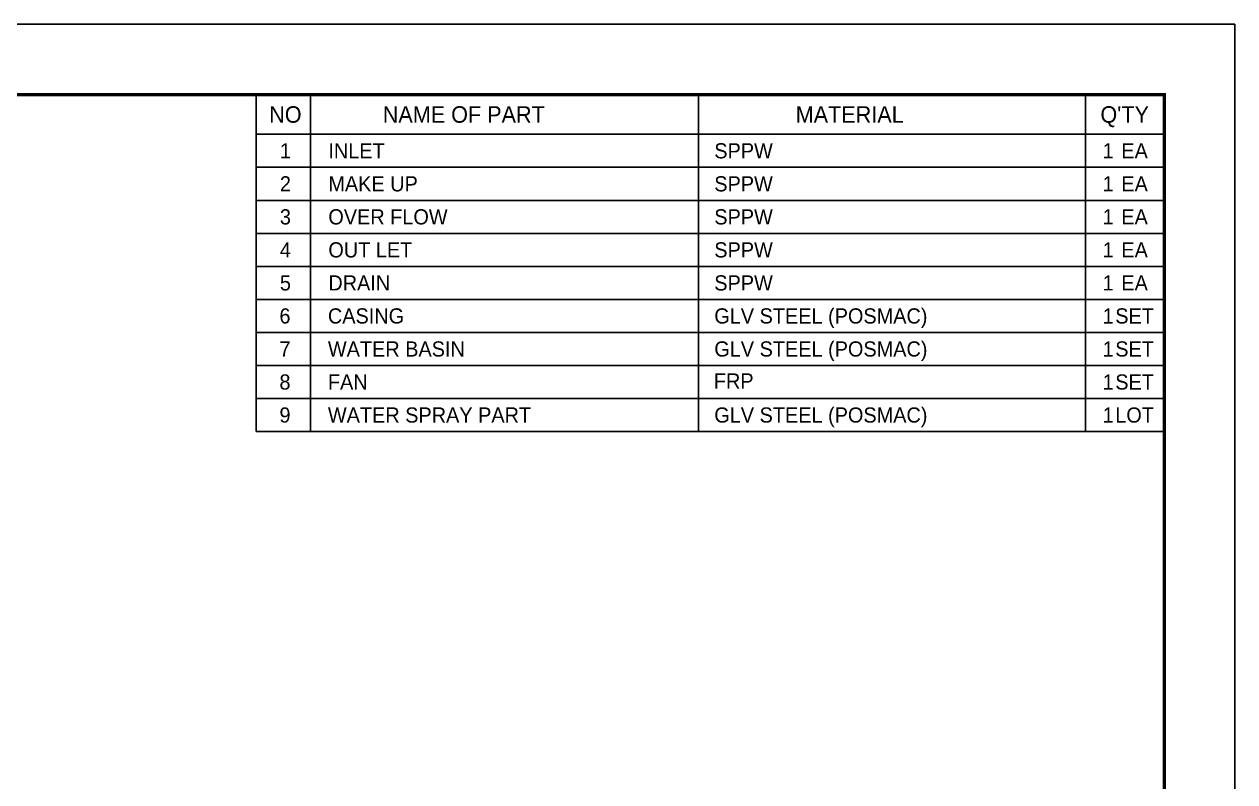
# Model space of a CAD drawing. Header units: millimetres. Extents: x 11674 to 41081, y 10956 to 31751.
# Drawn here: x 29052 to 41081, y 24222 to 31751 of the extents above; entities that cross this region are included whole.
import ezdxf
from ezdxf.enums import TextEntityAlignment as Align

# ---------------------------------------------------------------- set-up
doc = ezdxf.new("R2010")
doc.units = ezdxf.units.MM
for name, color, linetype in [('냉각탑_box', 1, 'Continuous'), ('냉각탑_form', 1, 'Continuous'), ('냉각탑_text', 3, 'Continuous')]:
    doc.layers.add(name, color=color, linetype=linetype)
doc.styles.add('돋움', font='Dotum.ttf')

# ---------------------------------------------------------------- blocks, each defined once
blk = doc.blocks.new('냉각탑form')
at = {"layer": 'Defpoints'}
blk.add_lwpolyline([(0, 297.07), (420.1, 297.07), (420.1, 0), (0, 0)], close=True, dxfattribs=at)
at = {"layer": '냉각탑_form', "const_width": 0.5}
blk.add_lwpolyline([(10, 287.07), (10, 10), (410.1, 10), (410.1, 287.07)], close=True, dxfattribs=at)

msp = doc.modelspace()

# ---------------------------------------------------------------- linework, layer by layer
at = {"layer": '냉각탑_box'}
for p, q in [((31896.9, 31050.5), (31896.9, 27702.7)), ((35750.8, 31050.5), (35750.8, 27702.7)), ((39598.9, 31050.5), (39598.9, 27702.7)), ((31355.1, 30656.6), (40380.8, 30656.6)), ((31355.1, 30328.4), (40380.8, 30328.4)), ((31355.1, 30000.2), (40380.8, 30000.2)), ((31355.1, 29672), (40380.8, 29672)), ((31355.1, 29343.8), (40380.8, 29343.8)), ((31355.1, 29015.5), (40380.8, 29015.5)), ((31355.1, 28687.3), (40380.8, 28687.3)), ((31355.1, 28359.1), (40380.8, 28359.1)), ((31355.1, 28030.9), (40380.8, 28030.9)), ((31355.1, 27702.7), (40380.8, 27702.7))]:
    msp.add_line(p, q, dxfattribs=at)
msp.add_lwpolyline([(31355.1, 27702.7), (31355.1, 31050.5), (40380.8, 31050.5), (40380.8, 26718.1)], dxfattribs=at)

# ---------------------------------------------------------------- block references
at = {"layer": '냉각탑_form', "xscale": 70.00000000000001, "yscale": 70.00000000000001, "zscale": 70.00000000000001}
msp.add_blockref('냉각탑form', (11673.8, 10955.5), dxfattribs=at)

# ---------------------------------------------------------------- texts
at = {"layer": '냉각탑_text', "style": '돋움'}
for s, height, p in [('NO', 164.11, (31647.1, 30853.5)), ('NAME OF PART', 164.106, (33419.5, 30853.5)), ('MATERIAL', 164.11, (37254.5, 30853.5)), ("Q'TY", 164.11, (39986.9, 30853.5)), ('1', 151, (31647.1, 30492.5)), ('1', 151, (39822.8, 30492.5)), ('EA', 150.98, (40085.4, 30492.5)), ('2', 151, (31647.1, 30164.3)), ('1', 151, (39822.8, 30164.3)), ('EA', 150.98, (40085.4, 30164.3)), ('3', 151, (31647.1, 29836.1)), ('1', 151, (39822.8, 29836.1)), ('EA', 150.98, (40085.4, 29836.1)), ('4', 151, (31647.1, 29507.9)), ('1', 151, (39822.8, 29507.9)), ('EA', 150.98, (40085.4, 29507.9)), ('5', 151, (31647.1, 29179.7)), ('1', 151, (39822.8, 29179.7)), ('EA', 150.98, (40085.4, 29179.7)), ('6', 151, (31642.8, 28851.4)), ('1', 151, (39822.8, 28851.4)), ('SET', 150.98, (40085.4, 28851.4)), ('7', 151, (31642.8, 28523.2)), ('1', 151, (39822.8, 28523.2)), ('SET', 150.98, (40085.4, 28523.2)), ('8', 151, (31642.8, 28195)), ('1', 151, (39822.8, 28195)), ('SET', 150.98, (40085.4, 28195)), ('9', 151, (31642.8, 27866.8)), ('1', 151, (39822.8, 27866.8)), ('LOT', 150.98, (40085.4, 27866.8))]:
    msp.add_text(s, height=height, dxfattribs=at).set_placement(p, align=Align.MIDDLE_CENTER)
for s, height, p in [('INLET ', 150.98, (32073.8, 30492.5)), ('SPPW', 150.98, (35908.8, 30492.5)), ('MAKE UP', 150.98, (32073.8, 30164.3)), ('SPPW', 150.98, (35908.8, 30164.3)), ('OVER FLOW', 150.98, (32073.8, 29836.1)), ('SPPW', 150.98, (35908.8, 29836.1)), ('OUT LET ', 150.98, (32073.8, 29507.9)), ('SPPW', 150.98, (35908.8, 29507.9)), ('DRAIN', 150.98, (32073.8, 29179.7)), ('SPPW', 150.98, (35908.8, 29179.7)), ('CASING', 150.98, (32069.5, 28851.4)), ('GLV STEEL (POSMAC)', 150.977, (35908.8, 28851.4)), ('WATER BASIN', 150.977, (32069.5, 28523.2)), ('GLV STEEL (POSMAC)', 150.977, (35908.8, 28523.2)), ('FAN', 150.98, (32069.5, 28195)), ('FRP', 150.98, (35904.5, 28205.1)), ('WATER SPRAY PART', 150.977, (32069.5, 27866.8)), ('GLV STEEL (POSMAC)', 150.977, (35908.8, 27866.8))]:
    msp.add_text(s, height=height, dxfattribs=at).set_placement(p, align=Align.MIDDLE_LEFT)

doc.saveas('drawing.dxf')
